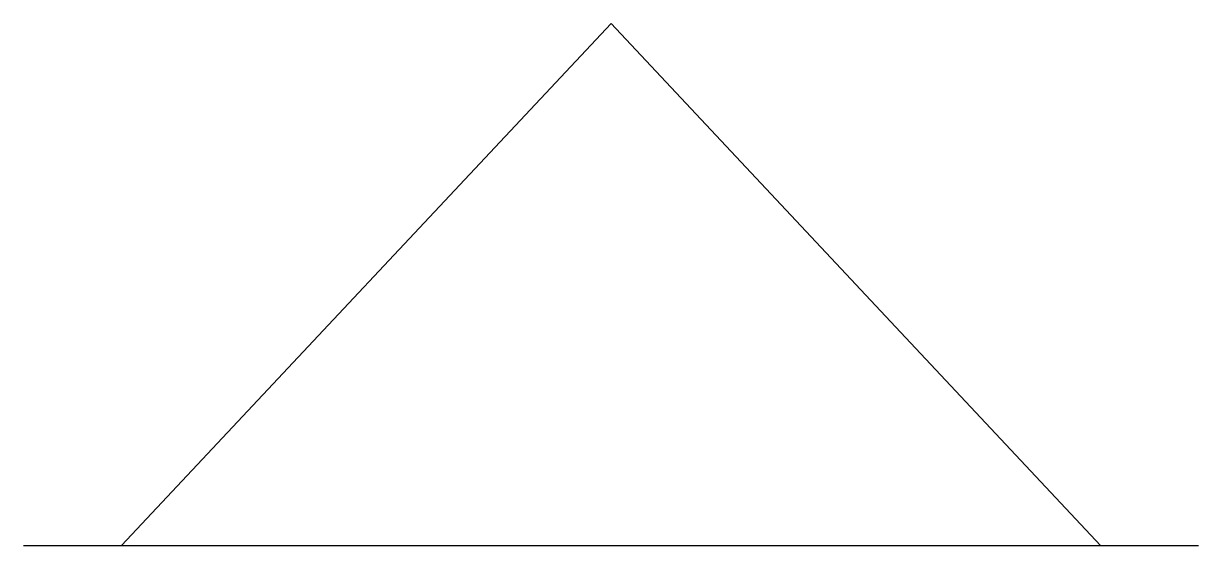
# Model space of a CAD drawing. Extents: x -1.8 to 1.8, y 0 to 1.6.
import ezdxf

# ---------------------------------------------------------------- set-up
doc = ezdxf.new("R2010")
doc.units = 0
doc.layers.get('0').update_dxf_attribs({"linetype": 'CONTINUOUS'})

msp = doc.modelspace()

# ---------------------------------------------------------------- linework, layer by layer
at = {"color": 0}
for p, q in [((-1.5, 0), (0, 1.6)), ((0, 1.6), (1.5, 0)), ((-1.8, 0), (1.8, 0))]:
    msp.add_line(p, q, dxfattribs=at)

doc.saveas('drawing.dxf')
